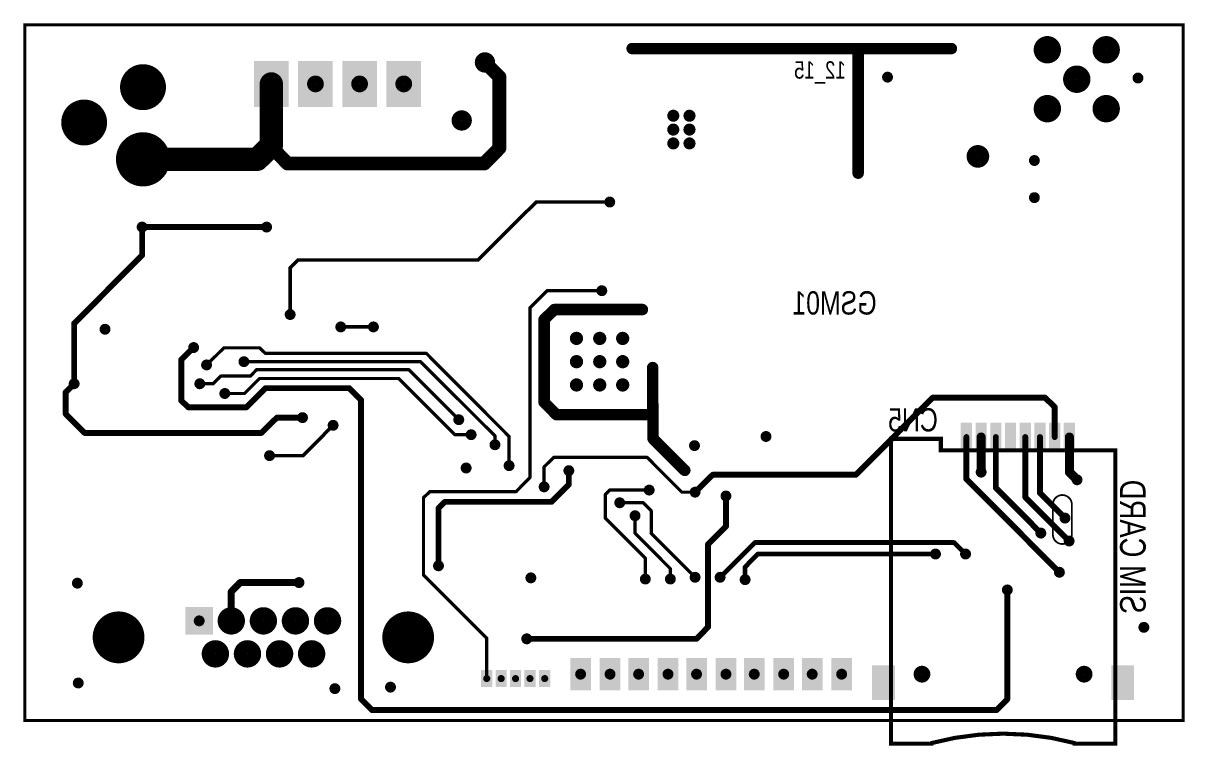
# Model space of a CAD drawing. Extents: x 0 to 3.95, y 0.27 to 2.72.
import ezdxf

# ---------------------------------------------------------------- set-up
doc = ezdxf.new("R2010")
doc.units = 0

msp = doc.modelspace()

# ---------------------------------------------------------------- linework, layer by layer
at = {"const_width": 0.01}
msp.add_lwpolyline([(0.005, 2.719), (0.005, 0.357), (3.942, 0.357), (3.942, 2.719), (0.005, 2.719)], close=True, dxfattribs=at)
at = {"const_width": 0.005}
for points in [[(0.0025, 2.719, 1), (0.0075, 2.719, 1)], [(0.0025, 2.719, 1), (0.0075, 2.719, 1)], [(3.9395, 2.719, 1), (3.9445, 2.719, 1)], [(0.0025, 0.357, 1), (0.0075, 0.357, 1)], [(3.9395, 0.357, 1), (3.9445, 0.357, 1)]]:
    msp.add_lwpolyline(points, format="xyb", close=True, dxfattribs=at)
at = {"layer": 'BOT'}
for points, const_width in [([(0.005, 2.62), (0.005, 2.719), (0.113, 2.719)], 0.01), ([(3.942, 2.625), (3.942, 2.719), (3.846, 2.719)], 0.01), ([(2.837, 2.638), (2.069, 2.638)], 0.039), ([(2.837, 2.272), (2.837, 2.638)], 0.039), ([(2.837, 2.638), (3.154, 2.638)], 0.039), ([(2.837, 2.272), (2.837, 2.638)], 0.039), ([(1.569, 2.591), (1.618, 2.542)], 0.047), ([(0.843, 2.518), (0.843, 2.309)], 0.079), ([(0.843, 2.309), (0.843, 2.518)], 0.079), ([(1.618, 2.542), (1.618, 2.3)], 0.047), ([(0.843, 2.309), (0.795, 2.262)], 0.079), ([(0.843, 2.304), (0.843, 2.309)], 0.047), ([(0.795, 2.262), (0.407, 2.262)], 0.079), ([(0.898, 2.248), (0.843, 2.304)], 0.047), ([(1.618, 2.3), (1.567, 2.248)], 0.047), ([(2.837, 2.272), (2.837, 2.215)], 0.039), ([(1.567, 2.248), (0.898, 2.248)], 0.047), ([(1.545, 1.92), (1.743, 2.117)], 0.012), ([(1.743, 2.117), (1.993, 2.117)], 0.012), ([(0.404, 2.032), (0.827, 2.032)], 0.02), ([(0.404, 2.032), (0.404, 1.936)], 0.02), ([(0.404, 1.936), (0.173, 1.705)], 0.02), ([(0.907, 1.894), (0.933, 1.92)], 0.012), ([(0.907, 1.735), (0.907, 1.894)], 0.012), ([(0.933, 1.92), (1.545, 1.92)], 0.012), ([(1.78, 1.816), (1.722, 1.758)], 0.011), ([(1.966, 1.816), (1.78, 1.816)], 0.011), ([(1.722, 1.758), (1.722, 1.182)], 0.011), ([(1.805, 1.752), (1.77, 1.718)], 0.039), ([(1.77, 1.718), (1.77, 1.615)], 0.039), ([(1.864, 1.752), (1.805, 1.752)], 0.039), ([(1.864, 1.752), (2.104, 1.752)], 0.039), ([(0.173, 1.705), (0.173, 1.5)], 0.02), ([(1.079, 1.693), (1.19, 1.693)], 0.012), ([(0.579, 1.623), (0.537, 1.582)], 0.02), ([(0.682, 1.622), (0.623, 1.564)], 0.011), ([(0.803, 1.622), (0.682, 1.622)], 0.011), ([(0.823, 1.603), (0.803, 1.622)], 0.011), ([(1.77, 1.615), (1.771, 1.615)], 0.039), ([(1.77, 1.437), (1.77, 1.615)], 0.039), ([(1.77, 1.615), (1.771, 1.615)], 0.039), ([(0.537, 1.582), (0.537, 1.443)], 0.02), ([(0.75, 1.575), (1.35, 1.575)], 0.011), ([(1.37, 1.603), (0.823, 1.603)], 0.011), ([(1.35, 1.575), (1.603, 1.323)], 0.011), ([(1.651, 1.321), (1.37, 1.603)], 0.011), ([(0.772, 1.526), (0.793, 1.548)], 0.011), ([(0.793, 1.548), (1.31, 1.548)], 0.011), ([(1.31, 1.548), (1.48, 1.378)], 0.011), ([(2.139, 1.555), (2.139, 1.428)], 0.039), ([(2.139, 1.555), (2.139, 1.428)], 0.039), ([(0.173, 1.5), (0.144, 1.471)], 0.02), ([(0.6, 1.5), (0.645, 1.5)], 0.011), ([(0.645, 1.5), (0.671, 1.526)], 0.011), ([(0.671, 1.526), (0.772, 1.526)], 0.011), ([(0.803, 1.518), (0.752, 1.467)], 0.011), ([(1.276, 1.518), (0.803, 1.518)], 0.011), ([(1.467, 1.327), (1.276, 1.518)], 0.011), ([(0.144, 1.471), (0.144, 1.398)], 0.02), ([(0.752, 1.467), (0.685, 1.467)], 0.011), ([(0.758, 1.42), (0.823, 1.485)], 0.02), ([(0.823, 1.485), (1.108, 1.485)], 0.02), ([(1.108, 1.485), (1.148, 1.445)], 0.02), ([(2.829, 1.191), (3.091, 1.453)], 0.02), ([(3.091, 1.453), (3.472, 1.453)], 0.02), ([(3.472, 1.453), (3.505, 1.421)], 0.02), ([(0.537, 1.443), (0.561, 1.42)], 0.02), ([(0.561, 1.42), (0.758, 1.42)], 0.02), ([(1.148, 1.445), (1.148, 0.429)], 0.02), ([(1.77, 1.437), (1.77, 1.437)], 0.039), ([(1.77, 1.437), (1.812, 1.395)], 0.039), ([(2.139, 1.428), (2.14, 1.428)], 0.039), ([(2.139, 1.428), (2.139, 1.395)], 0.039), ([(2.14, 1.428), (2.14, 1.314)], 0.039), ([(3.505, 1.421), (3.505, 1.319)], 0.02), ([(0.144, 1.398), (0.209, 1.333)], 0.02), ([(0.809, 1.333), (0.862, 1.385)], 0.02), ([(0.862, 1.385), (0.949, 1.385)], 0.02), ([(1.812, 1.395), (1.921, 1.395)], 0.039), ([(2.139, 1.395), (1.921, 1.395)], 0.039), ([(0.209, 1.333), (0.809, 1.333)], 0.02), ([(1.053, 1.359), (0.951, 1.256)], 0.012), ([(1.522, 1.327), (1.467, 1.327)], 0.011), ([(1.603, 1.323), (1.603, 1.293)], 0.011), ([(1.651, 1.222), (1.651, 1.321)], 0.011), ([(2.14, 1.314), (2.248, 1.206)], 0.039), ([(3.205, 1.176), (3.205, 1.319)], 0.02), ([(3.255, 1.2), (3.255, 1.319)], 0.031), ([(3.305, 1.147), (3.305, 1.319)], 0.02), ([(3.405, 1.115), (3.405, 1.319)], 0.02), ([(3.455, 1.129), (3.455, 1.319)], 0.02), ([(3.555, 1.2), (3.555, 1.319)], 0.031), ([(0.951, 1.256), (0.837, 1.256)], 0.012), ([(1.803, 1.25), (1.77, 1.218)], 0.011), ([(2.12, 1.25), (1.803, 1.25)], 0.011), ([(2.238, 1.132), (2.12, 1.25)], 0.011), ([(1.722, 1.182), (1.675, 1.134)], 0.011), ([(1.77, 1.218), (1.77, 1.15)], 0.011), ([(1.854, 1.158), (1.854, 1.205)], 0.02), ([(2.283, 1.132), (2.343, 1.191)], 0.02), ([(2.343, 1.191), (2.829, 1.191)], 0.02), ([(3.521, 0.86), (3.205, 1.176)], 0.02), ([(3.581, 1.174), (3.555, 1.2)], 0.031), ([(1.795, 1.099), (1.854, 1.158)], 0.02), ([(3.458, 0.993), (3.305, 1.147)], 0.02), ([(1.382, 1.134), (1.36, 1.113)], 0.011), ([(1.36, 1.113), (1.36, 0.851)], 0.011), ([(1.675, 1.134), (1.382, 1.134)], 0.011), ([(1.411, 1.077), (1.433, 1.099)], 0.02), ([(1.433, 1.099), (1.795, 1.099)], 0.02), ([(1.993, 1.139), (1.978, 1.124)], 0.011), ([(1.978, 1.124), (1.978, 1.044)], 0.011), ([(2.127, 1.139), (1.993, 1.139)], 0.011), ([(2.283, 1.132), (2.238, 1.132)], 0.011), ([(2.388, 1.016), (2.388, 1.119)], 0.02), ([(3.554, 0.966), (3.405, 1.115)], 0.02), ([(3.54, 1.044), (3.455, 1.129)], 0.02), ([(1.411, 0.882), (1.411, 1.077)], 0.02), ([(2.107, 1.096), (2.027, 1.096)], 0.011), ([(2.134, 1.069), (2.107, 1.096)], 0.011), ([(2.134, 0.992), (2.134, 1.069)], 0.011), ([(1.978, 1.044), (2.114, 0.908)], 0.011), ([(2.079, 0.993), (2.079, 1.052)], 0.011), ([(2.199, 0.872), (2.079, 0.993)], 0.011), ([(2.283, 0.843), (2.134, 0.992)], 0.011), ([(2.327, 0.955), (2.388, 1.016)], 0.02), ([(2.327, 0.674), (2.327, 0.955)], 0.02), ([(2.368, 0.843), (2.486, 0.961)], 0.016), ([(2.486, 0.961), (3.163, 0.961)], 0.016), ([(3.163, 0.961), (3.202, 0.922)], 0.016), ([(2.114, 0.908), (2.114, 0.837)], 0.011), ([(2.453, 0.878), (2.496, 0.922)], 0.016), ([(2.496, 0.922), (3.1, 0.922)], 0.016), ([(2.199, 0.837), (2.199, 0.872)], 0.011), ([(2.453, 0.835), (2.453, 0.878)], 0.016), ([(0.707, 0.794), (0.738, 0.825)], 0.024), ([(0.738, 0.825), (0.937, 0.825)], 0.024), ([(1.36, 0.851), (1.575, 0.636)], 0.011), ([(0.707, 0.695), (0.707, 0.794)], 0.024), ([(3.344, 0.429), (3.344, 0.8)], 0.02), ([(2.288, 0.634), (2.327, 0.674)], 0.02), ([(1.575, 0.636), (1.575, 0.499)], 0.011), ([(1.711, 0.634), (2.288, 0.634)], 0.02), ([(0.005, 0.485), (0.005, 0.357), (0.125, 0.357)], 0.01), ([(1.148, 0.429), (1.185, 0.392)], 0.02), ([(3.307, 0.392), (3.344, 0.429)], 0.02), ([(3.942, 0.45), (3.942, 0.357), (3.841, 0.357)], 0.01), ([(1.185, 0.392), (3.307, 0.392)], 0.02)]:
    msp.add_lwpolyline(points, dxfattribs=dict(at, const_width=const_width))
for points, const_width in [([(0.0025, 2.719, 1), (0.0075, 2.719, 1)], 0.005), ([(0.1105, 2.719, 1), (0.1155, 2.719, 1)], 0.005), ([(3.8435, 2.719, 1), (3.8485, 2.719, 1)], 0.005), ([(3.9395, 2.719, 1), (3.9445, 2.719, 1)], 0.005), ([(2.0593, 2.638, 1), (2.0787, 2.638, 1)], 0.0195), ([(2.06, 2.638, 1), (2.078, 2.638, 1)], 0.019), ([(2.8273, 2.638, 1), (2.8468, 2.638, 1)], 0.0195), ([(2.8273, 2.638, 1), (2.8468, 2.638, 1)], 0.0195), ([(2.8273, 2.638, 1), (2.8468, 2.638, 1)], 0.0195), ([(2.8273, 2.638, 1), (2.8468, 2.638, 1)], 0.0195), ([(3.1443, 2.638, 1), (3.1637, 2.638, 1)], 0.0195), ([(3.145, 2.638, 1), (3.163, 2.638, 1)], 0.019), ([(3.457, 2.634, 1), (3.503, 2.634, 1)], 0.047), ([(3.657, 2.634, 1), (3.703, 2.634, 1)], 0.047), ([(0.0025, 2.62, 1), (0.0075, 2.62, 1)], 0.005), ([(1.552, 2.591, 1), (1.586, 2.591, 1)], 0.035), ([(1.5573, 2.591, 1), (1.5807, 2.591, 1)], 0.0235), ([(3.9395, 2.625, 1), (3.9445, 2.625, 1)], 0.005), ([(0.368, 2.507, 1), (0.446, 2.507, 1)], 0.078), ([(3.557, 2.534, 1), (3.603, 2.534, 1)], 0.047), ([(0.8232, 2.518, 1), (0.8628, 2.518, 1)], 0.0395), ([(0.8232, 2.518, 1), (0.8628, 2.518, 1)], 0.0395), ([(1.6063, 2.542, 1), (1.6298, 2.542, 1)], 0.0235), ([(1.6063, 2.542, 1), (1.6298, 2.542, 1)], 0.0235), ([(2.928, 2.541, 1), (2.946, 2.541, 1)], 0.019), ([(3.779, 2.538, 1), (3.797, 2.538, 1)], 0.019), ([(0.168, 2.387, 1), (0.246, 2.387, 1)], 0.078), ([(3.457, 2.434, 1), (3.503, 2.434, 1)], 0.047), ([(3.657, 2.434, 1), (3.703, 2.434, 1)], 0.047), ([(1.473, 2.394, 1), (1.507, 2.394, 1)], 0.035), ([(2.199, 2.41, 1), (2.219, 2.41, 1)], 0.021), ([(2.254, 2.41, 1), (2.274, 2.41, 1)], 0.021), ([(2.199, 2.363, 1), (2.219, 2.363, 1)], 0.021), ([(2.254, 2.363, 1), (2.274, 2.363, 1)], 0.021), ([(0.361, 2.262, 1), (0.453, 2.262, 1)], 0.092), ([(0.8232, 2.309, 1), (0.8628, 2.309, 1)], 0.0395), ([(0.8232, 2.309, 1), (0.8628, 2.309, 1)], 0.0395), ([(0.8232, 2.309, 1), (0.8628, 2.309, 1)], 0.0395), ([(0.8312, 2.309, 1), (0.8548, 2.309, 1)], 0.0235), ([(2.199, 2.316, 1), (2.219, 2.316, 1)], 0.021), ([(2.254, 2.316, 1), (2.274, 2.316, 1)], 0.021), ([(0.3872, 2.262, 1), (0.4267, 2.262, 1)], 0.0395), ([(0.7752, 2.262, 1), (0.8148, 2.262, 1)], 0.0395), ([(0.7752, 2.262, 1), (0.8148, 2.262, 1)], 0.0395), ([(0.8312, 2.304, 1), (0.8548, 2.304, 1)], 0.0235), ([(0.8312, 2.304, 1), (0.8548, 2.304, 1)], 0.0235), ([(1.6063, 2.3, 1), (1.6298, 2.3, 1)], 0.0235), ([(1.6063, 2.3, 1), (1.6298, 2.3, 1)], 0.0235), ([(2.8273, 2.272, 1), (2.8468, 2.272, 1)], 0.0195), ([(2.8273, 2.272, 1), (2.8468, 2.272, 1)], 0.0195), ([(2.8273, 2.272, 1), (2.8468, 2.272, 1)], 0.0195), ([(2.828, 2.272, 1), (2.846, 2.272, 1)], 0.019), ([(3.225, 2.272, 1), (3.263, 2.272, 1)], 0.039), ([(0.8862, 2.248, 1), (0.9098, 2.248, 1)], 0.0235), ([(0.8862, 2.248, 1), (0.9098, 2.248, 1)], 0.0235), ([(1.5553, 2.248, 1), (1.5787, 2.248, 1)], 0.0235), ([(1.5553, 2.248, 1), (1.5787, 2.248, 1)], 0.0235), ([(3.427, 2.258, 1), (3.445, 2.258, 1)], 0.019), ([(2.8273, 2.215, 1), (2.8468, 2.215, 1)], 0.0195), ([(2.828, 2.215, 1), (2.846, 2.215, 1)], 0.019), ([(1.984, 2.117, 1), (2.002, 2.117, 1)], 0.019), ([(3.427, 2.132, 1), (3.445, 2.132, 1)], 0.019), ([(1.74, 2.117, 1), (1.746, 2.117, 1)], 0.006), ([(1.74, 2.117, 1), (1.746, 2.117, 1)], 0.006), ([(1.99, 2.117, 1), (1.996, 2.117, 1)], 0.006), ([(0.395, 2.032, 1), (0.413, 2.032, 1)], 0.019), ([(0.399, 2.032, 1), (0.409, 2.032, 1)], 0.01), ([(0.399, 2.032, 1), (0.409, 2.032, 1)], 0.01), ([(0.818, 2.032, 1), (0.836, 2.032, 1)], 0.019), ([(0.822, 2.032, 1), (0.832, 2.032, 1)], 0.01), ([(0.399, 1.936, 1), (0.409, 1.936, 1)], 0.01), ([(0.399, 1.936, 1), (0.409, 1.936, 1)], 0.01), ([(0.904, 1.894, 1), (0.91, 1.894, 1)], 0.006), ([(0.904, 1.894, 1), (0.91, 1.894, 1)], 0.006), ([(0.93, 1.92, 1), (0.936, 1.92, 1)], 0.006), ([(0.93, 1.92, 1), (0.936, 1.92, 1)], 0.006), ([(1.542, 1.92, 1), (1.548, 1.92, 1)], 0.006), ([(1.542, 1.92, 1), (1.548, 1.92, 1)], 0.006), ([(1.7773, 1.816, 1), (1.7828, 1.816, 1)], 0.0055), ([(1.7773, 1.816, 1), (1.7828, 1.816, 1)], 0.0055), ([(1.957, 1.816, 1), (1.975, 1.816, 1)], 0.019), ([(1.9632, 1.816, 1), (1.9688, 1.816, 1)], 0.0055), ([(0.898, 1.735, 1), (0.916, 1.735, 1)], 0.019), ([(0.904, 1.735, 1), (0.91, 1.735, 1)], 0.006), ([(1.7192, 1.758, 1), (1.7248, 1.758, 1)], 0.0055), ([(1.7192, 1.758, 1), (1.7248, 1.758, 1)], 0.0055), ([(1.7603, 1.718, 1), (1.7797, 1.718, 1)], 0.0195), ([(1.7603, 1.718, 1), (1.7797, 1.718, 1)], 0.0195), ([(1.7953, 1.752, 1), (1.8147, 1.752, 1)], 0.0195), ([(1.7953, 1.752, 1), (1.8147, 1.752, 1)], 0.0195), ([(1.8543, 1.752, 1), (1.8738, 1.752, 1)], 0.0195), ([(1.8543, 1.752, 1), (1.8738, 1.752, 1)], 0.0195), ([(1.855, 1.752, 1), (1.873, 1.752, 1)], 0.019), ([(2.0943, 1.752, 1), (2.1138, 1.752, 1)], 0.0195), ([(2.095, 1.752, 1), (2.113, 1.752, 1)], 0.019), ([(0.168, 1.705, 1), (0.178, 1.705, 1)], 0.01), ([(0.168, 1.705, 1), (0.178, 1.705, 1)], 0.01), ([(0.269, 1.685, 1), (0.287, 1.685, 1)], 0.019), ([(1.07, 1.693, 1), (1.088, 1.693, 1)], 0.019), ([(1.076, 1.693, 1), (1.082, 1.693, 1)], 0.006), ([(1.181, 1.693, 1), (1.199, 1.693, 1)], 0.019), ([(1.187, 1.693, 1), (1.193, 1.693, 1)], 0.006), ([(1.869, 1.654, 1), (1.891, 1.654, 1)], 0.023), ([(1.948, 1.654, 1), (1.97, 1.654, 1)], 0.023), ([(2.026, 1.654, 1), (2.048, 1.654, 1)], 0.023), ([(0.57, 1.623, 1), (0.588, 1.623, 1)], 0.019), ([(0.574, 1.623, 1), (0.584, 1.623, 1)], 0.01), ([(0.6793, 1.622, 1), (0.6848, 1.622, 1)], 0.0055), ([(0.6793, 1.622, 1), (0.6848, 1.622, 1)], 0.0055), ([(0.8003, 1.622, 1), (0.8058, 1.622, 1)], 0.0055), ([(0.8003, 1.622, 1), (0.8058, 1.622, 1)], 0.0055), ([(1.7603, 1.615, 1), (1.7797, 1.615, 1)], 0.0195), ([(1.7603, 1.615, 1), (1.7797, 1.615, 1)], 0.0195), ([(1.7603, 1.615, 1), (1.7797, 1.615, 1)], 0.0195), ([(1.7603, 1.615, 1), (1.7797, 1.615, 1)], 0.0195), ([(1.7613, 1.615, 1), (1.7807, 1.615, 1)], 0.0195), ([(1.7613, 1.615, 1), (1.7807, 1.615, 1)], 0.0195), ([(1.762, 1.615, 1), (1.78, 1.615, 1)], 0.019), ([(0.532, 1.582, 1), (0.542, 1.582, 1)], 0.01), ([(0.532, 1.582, 1), (0.542, 1.582, 1)], 0.01), ([(0.614, 1.564, 1), (0.632, 1.564, 1)], 0.019), ([(0.741, 1.575, 1), (0.759, 1.575, 1)], 0.019), ([(0.7472, 1.575, 1), (0.7528, 1.575, 1)], 0.0055), ([(0.8202, 1.603, 1), (0.8257, 1.603, 1)], 0.0055), ([(0.8202, 1.603, 1), (0.8257, 1.603, 1)], 0.0055), ([(1.3473, 1.575, 1), (1.3528, 1.575, 1)], 0.0055), ([(1.3473, 1.575, 1), (1.3528, 1.575, 1)], 0.0055), ([(1.3673, 1.603, 1), (1.3728, 1.603, 1)], 0.0055), ([(1.3673, 1.603, 1), (1.3728, 1.603, 1)], 0.0055), ([(1.869, 1.575, 1), (1.891, 1.575, 1)], 0.023), ([(1.948, 1.575, 1), (1.97, 1.575, 1)], 0.023), ([(2.026, 1.575, 1), (2.048, 1.575, 1)], 0.023), ([(0.6202, 1.564, 1), (0.6258, 1.564, 1)], 0.0055), ([(0.7903, 1.548, 1), (0.7958, 1.548, 1)], 0.0055), ([(0.7903, 1.548, 1), (0.7958, 1.548, 1)], 0.0055), ([(1.3073, 1.548, 1), (1.3128, 1.548, 1)], 0.0055), ([(1.3073, 1.548, 1), (1.3128, 1.548, 1)], 0.0055), ([(2.1292, 1.555, 1), (2.1487, 1.555, 1)], 0.0195), ([(2.1292, 1.555, 1), (2.1487, 1.555, 1)], 0.0195), ([(2.13, 1.555, 1), (2.148, 1.555, 1)], 0.019), ([(0.164, 1.5, 1), (0.182, 1.5, 1)], 0.019), ([(0.168, 1.5, 1), (0.178, 1.5, 1)], 0.01), ([(0.168, 1.5, 1), (0.178, 1.5, 1)], 0.01), ([(0.591, 1.5, 1), (0.609, 1.5, 1)], 0.019), ([(0.5972, 1.5, 1), (0.6028, 1.5, 1)], 0.0055), ([(0.6422, 1.5, 1), (0.6478, 1.5, 1)], 0.0055), ([(0.6422, 1.5, 1), (0.6478, 1.5, 1)], 0.0055), ([(0.6683, 1.526, 1), (0.6738, 1.526, 1)], 0.0055), ([(0.6683, 1.526, 1), (0.6738, 1.526, 1)], 0.0055), ([(0.7692, 1.526, 1), (0.7748, 1.526, 1)], 0.0055), ([(0.7692, 1.526, 1), (0.7748, 1.526, 1)], 0.0055), ([(0.8003, 1.518, 1), (0.8058, 1.518, 1)], 0.0055), ([(0.8003, 1.518, 1), (0.8058, 1.518, 1)], 0.0055), ([(1.2733, 1.518, 1), (1.2788, 1.518, 1)], 0.0055), ([(1.2733, 1.518, 1), (1.2788, 1.518, 1)], 0.0055), ([(1.869, 1.496, 1), (1.891, 1.496, 1)], 0.023), ([(1.948, 1.496, 1), (1.97, 1.496, 1)], 0.023), ([(2.026, 1.496, 1), (2.048, 1.496, 1)], 0.023), ([(0.139, 1.471, 1), (0.149, 1.471, 1)], 0.01), ([(0.139, 1.471, 1), (0.149, 1.471, 1)], 0.01), ([(0.676, 1.467, 1), (0.694, 1.467, 1)], 0.019), ([(0.6823, 1.467, 1), (0.6878, 1.467, 1)], 0.0055), ([(0.7492, 1.467, 1), (0.7548, 1.467, 1)], 0.0055), ([(0.7492, 1.467, 1), (0.7548, 1.467, 1)], 0.0055), ([(0.818, 1.485, 1), (0.828, 1.485, 1)], 0.01), ([(0.818, 1.485, 1), (0.828, 1.485, 1)], 0.01), ([(1.103, 1.485, 1), (1.113, 1.485, 1)], 0.01), ([(1.103, 1.485, 1), (1.113, 1.485, 1)], 0.01), ([(3.086, 1.453, 1), (3.096, 1.453, 1)], 0.01), ([(3.086, 1.453, 1), (3.096, 1.453, 1)], 0.01), ([(3.467, 1.453, 1), (3.477, 1.453, 1)], 0.01), ([(3.467, 1.453, 1), (3.477, 1.453, 1)], 0.01), ([(0.532, 1.443, 1), (0.542, 1.443, 1)], 0.01), ([(0.532, 1.443, 1), (0.542, 1.443, 1)], 0.01), ([(0.556, 1.42, 1), (0.566, 1.42, 1)], 0.01), ([(0.556, 1.42, 1), (0.566, 1.42, 1)], 0.01), ([(0.753, 1.42, 1), (0.763, 1.42, 1)], 0.01), ([(0.753, 1.42, 1), (0.763, 1.42, 1)], 0.01), ([(1.143, 1.445, 1), (1.153, 1.445, 1)], 0.01), ([(1.143, 1.445, 1), (1.153, 1.445, 1)], 0.01), ([(1.7603, 1.437, 1), (1.7797, 1.437, 1)], 0.0195), ([(1.7603, 1.437, 1), (1.7797, 1.437, 1)], 0.0195), ([(1.7603, 1.437, 1), (1.7797, 1.437, 1)], 0.0195), ([(1.7603, 1.437, 1), (1.7797, 1.437, 1)], 0.0195), ([(1.761, 1.437, 1), (1.779, 1.437, 1)], 0.019), ([(2.1292, 1.428, 1), (2.1487, 1.428, 1)], 0.0195), ([(2.1292, 1.428, 1), (2.1487, 1.428, 1)], 0.0195), ([(2.1292, 1.428, 1), (2.1487, 1.428, 1)], 0.0195), ([(2.1292, 1.428, 1), (2.1487, 1.428, 1)], 0.0195), ([(2.1303, 1.428, 1), (2.1498, 1.428, 1)], 0.0195), ([(2.1303, 1.428, 1), (2.1498, 1.428, 1)], 0.0195), ([(3.5, 1.421, 1), (3.51, 1.421, 1)], 0.01), ([(3.5, 1.421, 1), (3.51, 1.421, 1)], 0.01), ([(0.139, 1.398, 1), (0.149, 1.398, 1)], 0.01), ([(0.139, 1.398, 1), (0.149, 1.398, 1)], 0.01), ([(0.857, 1.385, 1), (0.867, 1.385, 1)], 0.01), ([(0.857, 1.385, 1), (0.867, 1.385, 1)], 0.01), ([(0.94, 1.385, 1), (0.958, 1.385, 1)], 0.019), ([(0.944, 1.385, 1), (0.954, 1.385, 1)], 0.01), ([(1.471, 1.378, 1), (1.489, 1.378, 1)], 0.019), ([(1.4773, 1.378, 1), (1.4828, 1.378, 1)], 0.0055), ([(1.8023, 1.395, 1), (1.8218, 1.395, 1)], 0.0195), ([(1.8023, 1.395, 1), (1.8218, 1.395, 1)], 0.0195), ([(1.9113, 1.395, 1), (1.9308, 1.395, 1)], 0.0195), ([(1.9113, 1.395, 1), (1.9308, 1.395, 1)], 0.0195), ([(1.912, 1.395, 1), (1.93, 1.395, 1)], 0.019), ([(2.1292, 1.395, 1), (2.1487, 1.395, 1)], 0.0195), ([(2.1292, 1.395, 1), (2.1487, 1.395, 1)], 0.0195), ([(0.204, 1.333, 1), (0.214, 1.333, 1)], 0.01), ([(0.204, 1.333, 1), (0.214, 1.333, 1)], 0.01), ([(0.804, 1.333, 1), (0.814, 1.333, 1)], 0.01), ([(0.804, 1.333, 1), (0.814, 1.333, 1)], 0.01), ([(1.044, 1.359, 1), (1.062, 1.359, 1)], 0.019), ([(1.05, 1.359, 1), (1.056, 1.359, 1)], 0.006), ([(1.513, 1.327, 1), (1.531, 1.327, 1)], 0.019), ([(1.4643, 1.327, 1), (1.4698, 1.327, 1)], 0.0055), ([(1.4643, 1.327, 1), (1.4698, 1.327, 1)], 0.0055), ([(1.5193, 1.327, 1), (1.5248, 1.327, 1)], 0.0055), ([(1.594, 1.293, 1), (1.612, 1.293, 1)], 0.019), ([(1.6003, 1.323, 1), (1.6058, 1.323, 1)], 0.0055), ([(1.6003, 1.323, 1), (1.6058, 1.323, 1)], 0.0055), ([(1.6483, 1.321, 1), (1.6538, 1.321, 1)], 0.0055), ([(1.6483, 1.321, 1), (1.6538, 1.321, 1)], 0.0055), ([(2.1303, 1.314, 1), (2.1498, 1.314, 1)], 0.0195), ([(2.1303, 1.314, 1), (2.1498, 1.314, 1)], 0.0195), ([(2.272, 1.29, 1), (2.29, 1.29, 1)], 0.019), ([(2.515, 1.321, 1), (2.533, 1.321, 1)], 0.019), ([(3.2, 1.319, 1), (3.21, 1.319, 1)], 0.01), ([(3.2472, 1.319, 1), (3.2628, 1.319, 1)], 0.0155), ([(3.3, 1.319, 1), (3.31, 1.319, 1)], 0.01), ([(3.4, 1.319, 1), (3.41, 1.319, 1)], 0.01), ([(3.45, 1.319, 1), (3.46, 1.319, 1)], 0.01), ([(3.5, 1.319, 1), (3.51, 1.319, 1)], 0.01), ([(3.5473, 1.319, 1), (3.5628, 1.319, 1)], 0.0155), ([(0.828, 1.256, 1), (0.846, 1.256, 1)], 0.019), ([(1.6003, 1.293, 1), (1.6058, 1.293, 1)], 0.0055), ([(0.834, 1.256, 1), (0.84, 1.256, 1)], 0.006), ([(0.948, 1.256, 1), (0.954, 1.256, 1)], 0.006), ([(0.948, 1.256, 1), (0.954, 1.256, 1)], 0.006), ([(1.496, 1.214, 1), (1.514, 1.214, 1)], 0.019), ([(1.642, 1.222, 1), (1.66, 1.222, 1)], 0.019), ([(1.6483, 1.222, 1), (1.6538, 1.222, 1)], 0.0055), ([(1.8002, 1.25, 1), (1.8058, 1.25, 1)], 0.0055), ([(1.8002, 1.25, 1), (1.8058, 1.25, 1)], 0.0055), ([(2.1173, 1.25, 1), (2.1227, 1.25, 1)], 0.0055), ([(2.1173, 1.25, 1), (2.1227, 1.25, 1)], 0.0055), ([(2.2383, 1.206, 1), (2.2578, 1.206, 1)], 0.0195), ([(2.239, 1.206, 1), (2.257, 1.206, 1)], 0.019), ([(1.7192, 1.182, 1), (1.7248, 1.182, 1)], 0.0055), ([(1.7192, 1.182, 1), (1.7248, 1.182, 1)], 0.0055), ([(1.7673, 1.218, 1), (1.7728, 1.218, 1)], 0.0055), ([(1.7673, 1.218, 1), (1.7728, 1.218, 1)], 0.0055), ([(1.845, 1.205, 1), (1.863, 1.205, 1)], 0.019), ([(1.849, 1.205, 1), (1.859, 1.205, 1)], 0.01), ([(2.338, 1.191, 1), (2.348, 1.191, 1)], 0.01), ([(2.338, 1.191, 1), (2.348, 1.191, 1)], 0.01), ([(2.824, 1.191, 1), (2.834, 1.191, 1)], 0.01), ([(2.824, 1.191, 1), (2.834, 1.191, 1)], 0.01), ([(3.2, 1.176, 1), (3.21, 1.176, 1)], 0.01), ([(3.2, 1.176, 1), (3.21, 1.176, 1)], 0.01), ([(3.246, 1.2, 1), (3.264, 1.2, 1)], 0.019), ([(3.2472, 1.2, 1), (3.2628, 1.2, 1)], 0.0155), ([(3.5473, 1.2, 1), (3.5628, 1.2, 1)], 0.0155), ([(3.5473, 1.2, 1), (3.5628, 1.2, 1)], 0.0155), ([(3.572, 1.174, 1), (3.59, 1.174, 1)], 0.019), ([(3.5732, 1.174, 1), (3.5888, 1.174, 1)], 0.0155), ([(1.761, 1.15, 1), (1.779, 1.15, 1)], 0.019), ([(1.7673, 1.15, 1), (1.7728, 1.15, 1)], 0.0055), ([(1.849, 1.158, 1), (1.859, 1.158, 1)], 0.01), ([(1.849, 1.158, 1), (1.859, 1.158, 1)], 0.01), ([(2.118, 1.139, 1), (2.136, 1.139, 1)], 0.019), ([(2.274, 1.132, 1), (2.292, 1.132, 1)], 0.019), ([(3.3, 1.147, 1), (3.31, 1.147, 1)], 0.01), ([(3.3, 1.147, 1), (3.31, 1.147, 1)], 0.01), ([(1.3573, 1.113, 1), (1.3628, 1.113, 1)], 0.0055), ([(1.3573, 1.113, 1), (1.3628, 1.113, 1)], 0.0055), ([(1.3792, 1.134, 1), (1.3847, 1.134, 1)], 0.0055), ([(1.3792, 1.134, 1), (1.3847, 1.134, 1)], 0.0055), ([(1.428, 1.099, 1), (1.438, 1.099, 1)], 0.01), ([(1.428, 1.099, 1), (1.438, 1.099, 1)], 0.01), ([(1.6723, 1.134, 1), (1.6778, 1.134, 1)], 0.0055), ([(1.6723, 1.134, 1), (1.6778, 1.134, 1)], 0.0055), ([(1.79, 1.099, 1), (1.8, 1.099, 1)], 0.01), ([(1.79, 1.099, 1), (1.8, 1.099, 1)], 0.01), ([(1.9753, 1.124, 1), (1.9808, 1.124, 1)], 0.0055), ([(1.9753, 1.124, 1), (1.9808, 1.124, 1)], 0.0055), ([(1.9903, 1.139, 1), (1.9958, 1.139, 1)], 0.0055), ([(1.9903, 1.139, 1), (1.9958, 1.139, 1)], 0.0055), ([(2.018, 1.096, 1), (2.036, 1.096, 1)], 0.019), ([(2.1243, 1.139, 1), (2.1297, 1.139, 1)], 0.0055), ([(2.2353, 1.132, 1), (2.2407, 1.132, 1)], 0.0055), ([(2.2353, 1.132, 1), (2.2407, 1.132, 1)], 0.0055), ([(2.278, 1.132, 1), (2.288, 1.132, 1)], 0.01), ([(2.2803, 1.132, 1), (2.2857, 1.132, 1)], 0.0055), ([(2.379, 1.119, 1), (2.397, 1.119, 1)], 0.019), ([(2.383, 1.119, 1), (2.393, 1.119, 1)], 0.01), ([(3.4, 1.115, 1), (3.41, 1.115, 1)], 0.01), ([(3.4, 1.115, 1), (3.41, 1.115, 1)], 0.01), ([(3.45, 1.129, 1), (3.46, 1.129, 1)], 0.01), ([(3.45, 1.129, 1), (3.46, 1.129, 1)], 0.01), ([(1.406, 1.077, 1), (1.416, 1.077, 1)], 0.01), ([(1.406, 1.077, 1), (1.416, 1.077, 1)], 0.01), ([(2.0243, 1.096, 1), (2.0297, 1.096, 1)], 0.0055), ([(2.07, 1.052, 1), (2.088, 1.052, 1)], 0.019), ([(2.1043, 1.096, 1), (2.1098, 1.096, 1)], 0.0055), ([(2.1043, 1.096, 1), (2.1098, 1.096, 1)], 0.0055), ([(2.1313, 1.069, 1), (2.1367, 1.069, 1)], 0.0055), ([(2.1313, 1.069, 1), (2.1367, 1.069, 1)], 0.0055), ([(1.9753, 1.044, 1), (1.9808, 1.044, 1)], 0.0055), ([(1.9753, 1.044, 1), (1.9808, 1.044, 1)], 0.0055), ([(2.0763, 1.052, 1), (2.0818, 1.052, 1)], 0.0055), ([(3.531, 1.044, 1), (3.549, 1.044, 1)], 0.019), ([(3.535, 1.044, 1), (3.545, 1.044, 1)], 0.01), ([(2.0763, 0.993, 1), (2.0818, 0.993, 1)], 0.0055), ([(2.0763, 0.993, 1), (2.0818, 0.993, 1)], 0.0055), ([(2.1313, 0.992, 1), (2.1367, 0.992, 1)], 0.0055), ([(2.1313, 0.992, 1), (2.1367, 0.992, 1)], 0.0055), ([(2.383, 1.016, 1), (2.393, 1.016, 1)], 0.01), ([(2.383, 1.016, 1), (2.393, 1.016, 1)], 0.01), ([(3.449, 0.993, 1), (3.467, 0.993, 1)], 0.019), ([(3.453, 0.993, 1), (3.463, 0.993, 1)], 0.01), ([(2.322, 0.955, 1), (2.332, 0.955, 1)], 0.01), ([(2.322, 0.955, 1), (2.332, 0.955, 1)], 0.01), ([(2.482, 0.961, 1), (2.49, 0.961, 1)], 0.008), ([(2.482, 0.961, 1), (2.49, 0.961, 1)], 0.008), ([(3.159, 0.961, 1), (3.167, 0.961, 1)], 0.008), ([(3.159, 0.961, 1), (3.167, 0.961, 1)], 0.008), ([(3.545, 0.966, 1), (3.563, 0.966, 1)], 0.019), ([(3.549, 0.966, 1), (3.559, 0.966, 1)], 0.01), ([(2.1113, 0.908, 1), (2.1167, 0.908, 1)], 0.0055), ([(2.1113, 0.908, 1), (2.1167, 0.908, 1)], 0.0055), ([(2.492, 0.922, 1), (2.5, 0.922, 1)], 0.008), ([(2.492, 0.922, 1), (2.5, 0.922, 1)], 0.008), ([(3.091, 0.922, 1), (3.109, 0.922, 1)], 0.019), ([(3.096, 0.922, 1), (3.104, 0.922, 1)], 0.008), ([(3.193, 0.922, 1), (3.211, 0.922, 1)], 0.019), ([(3.198, 0.922, 1), (3.206, 0.922, 1)], 0.008), ([(1.402, 0.882, 1), (1.42, 0.882, 1)], 0.019), ([(1.406, 0.882, 1), (1.416, 0.882, 1)], 0.01), ([(2.1963, 0.872, 1), (2.2017, 0.872, 1)], 0.0055), ([(2.1963, 0.872, 1), (2.2017, 0.872, 1)], 0.0055), ([(2.449, 0.878, 1), (2.457, 0.878, 1)], 0.008), ([(2.449, 0.878, 1), (2.457, 0.878, 1)], 0.008), ([(3.512, 0.86, 1), (3.53, 0.86, 1)], 0.019), ([(3.516, 0.86, 1), (3.526, 0.86, 1)], 0.01), ([(0.175, 0.823, 1), (0.193, 0.823, 1)], 0.019), ([(0.732, 0.825, 1), (0.744, 0.825, 1)], 0.012), ([(0.732, 0.825, 1), (0.744, 0.825, 1)], 0.012), ([(0.928, 0.825, 1), (0.946, 0.825, 1)], 0.019), ([(0.931, 0.825, 1), (0.943, 0.825, 1)], 0.012), ([(1.3573, 0.851, 1), (1.3628, 0.851, 1)], 0.0055), ([(1.3573, 0.851, 1), (1.3628, 0.851, 1)], 0.0055), ([(1.716, 0.841, 1), (1.734, 0.841, 1)], 0.019), ([(2.105, 0.837, 1), (2.123, 0.837, 1)], 0.019), ([(2.1113, 0.837, 1), (2.1167, 0.837, 1)], 0.0055), ([(2.19, 0.837, 1), (2.208, 0.837, 1)], 0.019), ([(2.1963, 0.837, 1), (2.2017, 0.837, 1)], 0.0055), ([(2.274, 0.843, 1), (2.292, 0.843, 1)], 0.019), ([(2.2803, 0.843, 1), (2.2857, 0.843, 1)], 0.0055), ([(2.359, 0.843, 1), (2.377, 0.843, 1)], 0.019), ([(2.364, 0.843, 1), (2.372, 0.843, 1)], 0.008), ([(2.444, 0.835, 1), (2.462, 0.835, 1)], 0.019), ([(2.449, 0.835, 1), (2.457, 0.835, 1)], 0.008), ([(0.701, 0.794, 1), (0.713, 0.794, 1)], 0.012), ([(0.701, 0.794, 1), (0.713, 0.794, 1)], 0.012), ([(3.335, 0.8, 1), (3.353, 0.8, 1)], 0.019), ([(3.339, 0.8, 1), (3.349, 0.8, 1)], 0.01), ([(0.28, 0.639, 1), (0.368, 0.639, 1)], 0.088), ([(0.684, 0.695, 1), (0.73, 0.695, 1)], 0.047), ([(0.793, 0.695, 1), (0.839, 0.695, 1)], 0.047), ([(0.902, 0.695, 1), (0.948, 0.695, 1)], 0.047), ([(1.011, 0.695, 1), (1.057, 0.695, 1)], 0.047), ([(1.264, 0.639, 1), (1.352, 0.639, 1)], 0.088), ([(0.701, 0.695, 1), (0.713, 0.695, 1)], 0.012), ([(2.322, 0.674, 1), (2.332, 0.674, 1)], 0.01), ([(2.322, 0.674, 1), (2.332, 0.674, 1)], 0.01), ([(3.799, 0.673, 1), (3.817, 0.673, 1)], 0.019), ([(1.5722, 0.636, 1), (1.5778, 0.636, 1)], 0.0055), ([(1.5722, 0.636, 1), (1.5778, 0.636, 1)], 0.0055), ([(1.702, 0.634, 1), (1.72, 0.634, 1)], 0.019), ([(1.706, 0.634, 1), (1.716, 0.634, 1)], 0.01), ([(2.283, 0.634, 1), (2.293, 0.634, 1)], 0.01), ([(2.283, 0.634, 1), (2.293, 0.634, 1)], 0.01), ([(0.63, 0.583, 1), (0.676, 0.583, 1)], 0.047), ([(0.739, 0.583, 1), (0.785, 0.583, 1)], 0.047), ([(0.848, 0.583, 1), (0.894, 0.583, 1)], 0.047), ([(0.957, 0.583, 1), (1.003, 0.583, 1)], 0.047), ([(3.04, 0.514, 1), (3.068, 0.514, 1)], 0.029), ([(3.591, 0.514, 1), (3.619, 0.514, 1)], 0.029), ([(0.0025, 0.485, 1), (0.0075, 0.485, 1)], 0.005), ([(0.178, 0.484, 1), (0.196, 0.484, 1)], 0.019), ([(1.05, 0.465, 1), (1.068, 0.465, 1)], 0.019), ([(1.239, 0.47, 1), (1.257, 0.47, 1)], 0.019), ([(1.5722, 0.499, 1), (1.5778, 0.499, 1)], 0.0055), ([(1.143, 0.429, 1), (1.153, 0.429, 1)], 0.01), ([(1.143, 0.429, 1), (1.153, 0.429, 1)], 0.01), ([(3.339, 0.429, 1), (3.349, 0.429, 1)], 0.01), ([(3.339, 0.429, 1), (3.349, 0.429, 1)], 0.01), ([(3.9395, 0.45, 1), (3.9445, 0.45, 1)], 0.005), ([(1.18, 0.392, 1), (1.19, 0.392, 1)], 0.01), ([(1.18, 0.392, 1), (1.19, 0.392, 1)], 0.01), ([(3.302, 0.392, 1), (3.312, 0.392, 1)], 0.01), ([(3.302, 0.392, 1), (3.312, 0.392, 1)], 0.01), ([(0.0025, 0.357, 1), (0.0075, 0.357, 1)], 0.005), ([(0.1225, 0.357, 1), (0.1275, 0.357, 1)], 0.005), ([(3.8385, 0.357, 1), (3.8435, 0.357, 1)], 0.005), ([(3.9395, 0.357, 1), (3.9445, 0.357, 1)], 0.005)]:
    msp.add_lwpolyline(points, format="xyb", close=True, dxfattribs=dict(at, const_width=const_width))
for points in [[(0.784, 2.44), (0.902, 2.44), (0.784, 2.596), (0.902, 2.596)], [(0.934, 2.44), (1.052, 2.44), (0.934, 2.596), (1.052, 2.596)], [(1.084, 2.44), (1.202, 2.44), (1.084, 2.596), (1.202, 2.596)], [(1.234, 2.44), (1.352, 2.44), (1.234, 2.596), (1.352, 2.596)], [(3.186, 1.27), (3.224, 1.27), (3.186, 1.368), (3.224, 1.368)], [(3.236, 1.27), (3.274, 1.27), (3.236, 1.368), (3.274, 1.368)], [(3.286, 1.27), (3.324, 1.27), (3.286, 1.368), (3.324, 1.368)], [(3.336, 1.27), (3.374, 1.27), (3.336, 1.368), (3.374, 1.368)], [(3.386, 1.27), (3.424, 1.27), (3.386, 1.368), (3.424, 1.368)], [(3.436, 1.27), (3.474, 1.27), (3.436, 1.368), (3.474, 1.368)], [(3.486, 1.27), (3.524, 1.27), (3.486, 1.368), (3.524, 1.368)], [(3.536, 1.27), (3.574, 1.27), (3.536, 1.368), (3.574, 1.368)], [(0.551, 0.648), (0.645, 0.648), (0.551, 0.742), (0.645, 0.742)], [(1.859, 0.459), (1.929, 0.459), (1.859, 0.569), (1.929, 0.569)], [(1.959, 0.459), (2.029, 0.459), (1.959, 0.569), (2.029, 0.569)], [(2.056, 0.459), (2.126, 0.459), (2.056, 0.569), (2.126, 0.569)], [(2.156, 0.459), (2.226, 0.459), (2.156, 0.569), (2.226, 0.569)], [(2.253, 0.459), (2.323, 0.459), (2.253, 0.569), (2.323, 0.569)], [(2.353, 0.459), (2.423, 0.459), (2.353, 0.569), (2.423, 0.569)], [(2.449, 0.459), (2.519, 0.459), (2.449, 0.569), (2.519, 0.569)], [(2.549, 0.459), (2.619, 0.459), (2.549, 0.569), (2.619, 0.569)], [(2.646, 0.459), (2.716, 0.459), (2.646, 0.569), (2.716, 0.569)], [(2.746, 0.459), (2.816, 0.459), (2.746, 0.569), (2.816, 0.569)], [(1.556, 0.47), (1.594, 0.47), (1.556, 0.528), (1.594, 0.528)], [(1.605, 0.47), (1.643, 0.47), (1.605, 0.528), (1.643, 0.528)], [(1.654, 0.47), (1.692, 0.47), (1.654, 0.528), (1.692, 0.528)], [(1.703, 0.47), (1.741, 0.47), (1.703, 0.528), (1.741, 0.528)], [(1.753, 0.47), (1.791, 0.47), (1.753, 0.528), (1.791, 0.528)], [(2.884, 0.426), (2.962, 0.426), (2.884, 0.544), (2.962, 0.544)], [(3.697, 0.426), (3.775, 0.426), (3.697, 0.544), (3.775, 0.544)]]:
    msp.add_solid(points, dxfattribs=at)
at = {"layer": 'DRL'}
for points, const_width in [([(2.064, 2.638, 1), (2.074, 2.638, 1)], 0.01), ([(3.149, 2.638, 1), (3.159, 2.638, 1)], 0.01), ([(3.467, 2.634, 1), (3.493, 2.634, 1)], 0.027), ([(3.667, 2.634, 1), (3.693, 2.634, 1)], 0.027), ([(1.562, 2.591, 1), (1.576, 2.591, 1)], 0.015), ([(0.383, 2.507, 1), (0.431, 2.507, 1)], 0.049), ([(0.829, 2.518, 1), (0.857, 2.518, 1)], 0.029), ([(0.979, 2.518, 1), (1.007, 2.518, 1)], 0.029), ([(1.129, 2.518, 1), (1.157, 2.518, 1)], 0.029), ([(1.279, 2.518, 1), (1.307, 2.518, 1)], 0.029), ([(2.932, 2.541, 1), (2.942, 2.541, 1)], 0.01), ([(3.567, 2.534, 1), (3.593, 2.534, 1)], 0.027), ([(3.783, 2.538, 1), (3.793, 2.538, 1)], 0.01), ([(3.467, 2.434, 1), (3.493, 2.434, 1)], 0.027), ([(3.667, 2.434, 1), (3.693, 2.434, 1)], 0.027), ([(0.183, 2.387, 1), (0.231, 2.387, 1)], 0.049), ([(1.483, 2.394, 1), (1.497, 2.394, 1)], 0.015), ([(2.202, 2.41, 1), (2.216, 2.41, 1)], 0.014), ([(2.257, 2.41, 1), (2.271, 2.41, 1)], 0.014), ([(2.202, 2.363, 1), (2.216, 2.363, 1)], 0.014), ([(2.257, 2.363, 1), (2.271, 2.363, 1)], 0.014), ([(2.202, 2.316, 1), (2.216, 2.316, 1)], 0.014), ([(2.257, 2.316, 1), (2.271, 2.316, 1)], 0.014), ([(0.378, 2.262, 1), (0.436, 2.262, 1)], 0.059), ([(3.235, 2.272, 1), (3.253, 2.272, 1)], 0.019), ([(2.832, 2.272, 1), (2.842, 2.272, 1)], 0.01), ([(3.431, 2.258, 1), (3.441, 2.258, 1)], 0.01), ([(2.832, 2.215, 1), (2.842, 2.215, 1)], 0.01), ([(3.431, 2.132, 1), (3.441, 2.132, 1)], 0.01), ([(1.988, 2.117, 1), (1.998, 2.117, 1)], 0.01), ([(0.399, 2.032, 1), (0.409, 2.032, 1)], 0.01), ([(0.822, 2.032, 1), (0.832, 2.032, 1)], 0.01), ([(1.961, 1.816, 1), (1.971, 1.816, 1)], 0.01), ([(0.902, 1.735, 1), (0.912, 1.735, 1)], 0.01), ([(1.859, 1.752, 1), (1.869, 1.752, 1)], 0.01), ([(2.099, 1.752, 1), (2.109, 1.752, 1)], 0.01), ([(1.074, 1.693, 1), (1.084, 1.693, 1)], 0.01), ([(1.185, 1.693, 1), (1.195, 1.693, 1)], 0.01), ([(0.273, 1.685, 1), (0.283, 1.685, 1)], 0.01), ([(1.875, 1.654, 1), (1.885, 1.654, 1)], 0.01), ([(1.954, 1.654, 1), (1.964, 1.654, 1)], 0.01), ([(2.032, 1.654, 1), (2.042, 1.654, 1)], 0.01), ([(0.574, 1.623, 1), (0.584, 1.623, 1)], 0.01), ([(1.766, 1.615, 1), (1.776, 1.615, 1)], 0.01), ([(0.745, 1.575, 1), (0.755, 1.575, 1)], 0.01), ([(1.875, 1.575, 1), (1.885, 1.575, 1)], 0.01), ([(1.954, 1.575, 1), (1.964, 1.575, 1)], 0.01), ([(2.032, 1.575, 1), (2.042, 1.575, 1)], 0.01), ([(0.618, 1.564, 1), (0.628, 1.564, 1)], 0.01), ([(2.134, 1.555, 1), (2.144, 1.555, 1)], 0.01), ([(0.168, 1.5, 1), (0.178, 1.5, 1)], 0.01), ([(0.595, 1.5, 1), (0.605, 1.5, 1)], 0.01), ([(1.875, 1.496, 1), (1.885, 1.496, 1)], 0.01), ([(1.954, 1.496, 1), (1.964, 1.496, 1)], 0.01), ([(2.032, 1.496, 1), (2.042, 1.496, 1)], 0.01), ([(0.68, 1.467, 1), (0.69, 1.467, 1)], 0.01), ([(1.765, 1.437, 1), (1.775, 1.437, 1)], 0.01), ([(0.944, 1.385, 1), (0.954, 1.385, 1)], 0.01), ([(1.475, 1.378, 1), (1.485, 1.378, 1)], 0.01), ([(1.916, 1.395, 1), (1.926, 1.395, 1)], 0.01), ([(1.048, 1.359, 1), (1.058, 1.359, 1)], 0.01), ([(1.517, 1.327, 1), (1.527, 1.327, 1)], 0.01), ([(1.598, 1.293, 1), (1.608, 1.293, 1)], 0.01), ([(2.519, 1.321, 1), (2.529, 1.321, 1)], 0.01), ([(0.832, 1.256, 1), (0.842, 1.256, 1)], 0.01), ([(2.276, 1.29, 1), (2.286, 1.29, 1)], 0.01), ([(1.5, 1.214, 1), (1.51, 1.214, 1)], 0.01), ([(1.646, 1.222, 1), (1.656, 1.222, 1)], 0.01), ([(1.849, 1.205, 1), (1.859, 1.205, 1)], 0.01), ([(2.243, 1.206, 1), (2.253, 1.206, 1)], 0.01), ([(3.25, 1.2, 1), (3.26, 1.2, 1)], 0.01), ([(1.765, 1.15, 1), (1.775, 1.15, 1)], 0.01), ([(2.122, 1.139, 1), (2.132, 1.139, 1)], 0.01), ([(3.576, 1.174, 1), (3.586, 1.174, 1)], 0.01), ([(2.022, 1.096, 1), (2.032, 1.096, 1)], 0.01), ([(2.278, 1.132, 1), (2.288, 1.132, 1)], 0.01), ([(2.383, 1.119, 1), (2.393, 1.119, 1)], 0.01), ([(2.074, 1.052, 1), (2.084, 1.052, 1)], 0.01), ([(3.535, 1.044, 1), (3.545, 1.044, 1)], 0.01), ([(3.453, 0.993, 1), (3.463, 0.993, 1)], 0.01), ([(3.549, 0.966, 1), (3.559, 0.966, 1)], 0.01), ([(3.095, 0.922, 1), (3.105, 0.922, 1)], 0.01), ([(3.197, 0.922, 1), (3.207, 0.922, 1)], 0.01), ([(1.406, 0.882, 1), (1.416, 0.882, 1)], 0.01), ([(3.516, 0.86, 1), (3.526, 0.86, 1)], 0.01), ([(0.179, 0.823, 1), (0.189, 0.823, 1)], 0.01), ([(0.932, 0.825, 1), (0.942, 0.825, 1)], 0.01), ([(1.72, 0.841, 1), (1.73, 0.841, 1)], 0.01), ([(2.109, 0.837, 1), (2.119, 0.837, 1)], 0.01), ([(2.194, 0.837, 1), (2.204, 0.837, 1)], 0.01), ([(2.278, 0.843, 1), (2.288, 0.843, 1)], 0.01), ([(2.363, 0.843, 1), (2.373, 0.843, 1)], 0.01), ([(2.448, 0.835, 1), (2.458, 0.835, 1)], 0.01), ([(3.339, 0.8, 1), (3.349, 0.8, 1)], 0.01), ([(0.589, 0.695, 1), (0.607, 0.695, 1)], 0.019), ([(0.698, 0.695, 1), (0.716, 0.695, 1)], 0.019), ([(0.807, 0.695, 1), (0.825, 0.695, 1)], 0.019), ([(0.916, 0.695, 1), (0.934, 0.695, 1)], 0.019), ([(1.025, 0.695, 1), (1.043, 0.695, 1)], 0.019), ([(0.293, 0.639, 1), (0.355, 0.639, 1)], 0.063), ([(1.277, 0.639, 1), (1.339, 0.639, 1)], 0.063), ([(3.803, 0.673, 1), (3.813, 0.673, 1)], 0.01), ([(1.706, 0.634, 1), (1.716, 0.634, 1)], 0.01), ([(0.644, 0.583, 1), (0.662, 0.583, 1)], 0.019), ([(0.753, 0.583, 1), (0.771, 0.583, 1)], 0.019), ([(0.862, 0.583, 1), (0.88, 0.583, 1)], 0.019), ([(0.971, 0.583, 1), (0.989, 0.583, 1)], 0.019), ([(1.885, 0.514, 1), (1.903, 0.514, 1)], 0.019), ([(1.985, 0.514, 1), (2.003, 0.514, 1)], 0.019), ([(2.082, 0.514, 1), (2.1, 0.514, 1)], 0.019), ([(2.182, 0.514, 1), (2.2, 0.514, 1)], 0.019), ([(2.279, 0.514, 1), (2.297, 0.514, 1)], 0.019), ([(2.379, 0.514, 1), (2.397, 0.514, 1)], 0.019), ([(2.475, 0.514, 1), (2.493, 0.514, 1)], 0.019), ([(2.575, 0.514, 1), (2.593, 0.514, 1)], 0.019), ([(2.672, 0.514, 1), (2.69, 0.514, 1)], 0.019), ([(2.772, 0.514, 1), (2.79, 0.514, 1)], 0.019), ([(3.04, 0.514, 1), (3.068, 0.514, 1)], 0.029), ([(3.591, 0.514, 1), (3.619, 0.514, 1)], 0.029), ([(0.182, 0.484, 1), (0.192, 0.484, 1)], 0.01), ([(1.054, 0.465, 1), (1.064, 0.465, 1)], 0.01), ([(1.243, 0.47, 1), (1.253, 0.47, 1)], 0.01), ([(1.569, 0.499, 1), (1.581, 0.499, 1)], 0.012), ([(1.618, 0.499, 1), (1.63, 0.499, 1)], 0.012), ([(1.667, 0.499, 1), (1.679, 0.499, 1)], 0.012), ([(1.716, 0.499, 1), (1.728, 0.499, 1)], 0.012), ([(1.766, 0.499, 1), (1.778, 0.499, 1)], 0.012)]:
    msp.add_lwpolyline(points, format="xyb", close=True, dxfattribs=dict(at, const_width=const_width))
at = {"layer": 'SSB'}
for points, const_width in [([(3.711, 0.278), (3.711, 1.274), (3.118, 1.274), (3.118, 1.313), (2.949, 1.313), (2.949, 0.278), (3.086, 0.278), (3.086, 0.28, -0.131758), (3.573, 0.28), (3.573, 0.278), (3.711, 0.278)], 0.014), ([(2.9455, 1.313, 1), (2.9525, 1.313, 1)], 0.007), ([(3.1145, 1.313, 1), (3.1215, 1.313, 1)], 0.007), ([(3.1145, 1.274, 1), (3.1215, 1.274, 1)], 0.007), ([(3.7075, 1.274, 1), (3.7145, 1.274, 1)], 0.007), ([(3.563, 1.094, 0.882782), (3.499, 1.094), (3.499, 0.986, 0.939451), (3.563, 0.986), (3.563, 1.094)], 0.006), ([(3.4975, 1.094, 1), (3.5005, 1.094, 1)], 0.003), ([(3.5615, 1.094, 1), (3.5645, 1.094, 1)], 0.003), ([(3.5615, 1.094, 1), (3.5645, 1.094, 1)], 0.003), ([(3.4975, 0.986, 1), (3.5005, 0.986, 1)], 0.003), ([(3.5615, 0.986, 1), (3.5645, 0.986, 1)], 0.003), ([(3.04, 0.514, 1), (3.068, 0.514, 1)], 0.029), ([(3.591, 0.514, 1), (3.619, 0.514, 1)], 0.029), ([(2.9455, 0.278, 1), (2.9525, 0.278, 1)], 0.007), ([(3.0825, 0.28, 1), (3.0895, 0.28, 1)], 0.007), ([(3.0825, 0.278, 1), (3.0895, 0.278, 1)], 0.007), ([(3.5695, 0.28, 1), (3.5765, 0.28, 1)], 0.007), ([(3.5695, 0.278, 1), (3.5765, 0.278, 1)], 0.007), ([(3.7075, 0.278, 1), (3.7145, 0.278, 1)], 0.007), ([(3.7075, 0.278, 1), (3.7145, 0.278, 1)], 0.007)]:
    msp.add_lwpolyline(points, format="xyb", close=True, dxfattribs=dict(at, const_width=const_width))

# ---------------------------------------------------------------- texts
at = {"layer": 'BOT', "text_generation_flag": 2, "width": 0.8}
for s, height, p in [('12_15', 0.059, (2.795, 2.536)), ('GSM01', 0.079, (2.9, 1.735))]:
    msp.add_text(s, height=height, dxfattribs=at).set_placement(p)
at = {"layer": 'SSB', "text_generation_flag": 2, "width": 0.8}
msp.add_text('CN5', height=0.079, dxfattribs=at).set_placement((3.108, 1.338))
msp.add_text('SIM CARD', height=0.087, rotation=270, dxfattribs=at).set_placement((3.727, 0.719))

doc.saveas('drawing.dxf')
